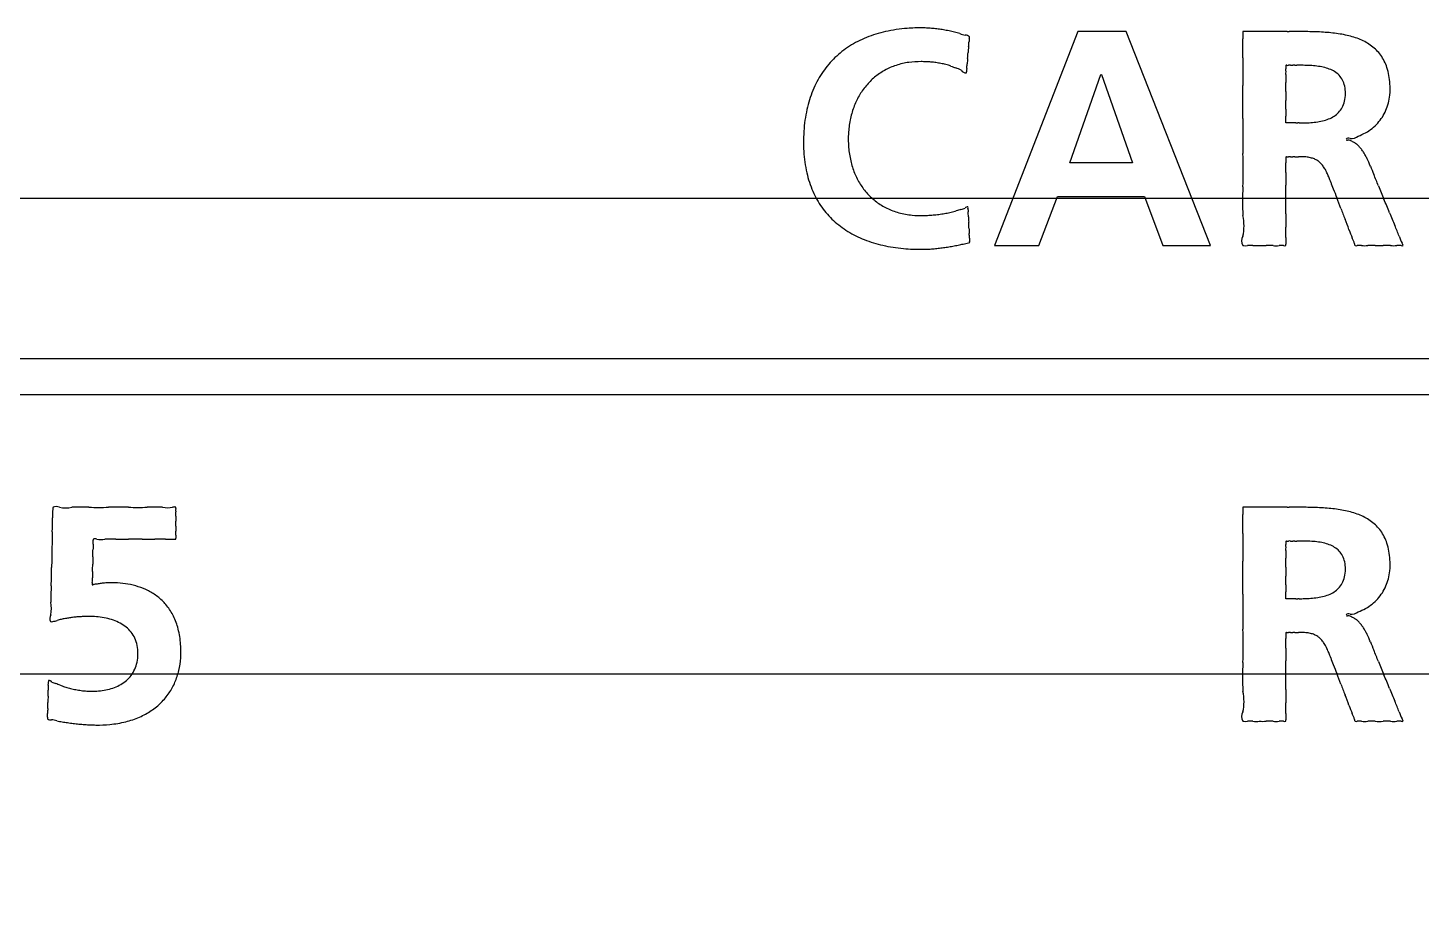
# Model space of a CAD drawing. Header units: millimetres. Extents: x -11 to 5160, y -11 to 2043.
# Drawn here: x 4000.961 to 4002.945, y 1246.11 to 1247.37 of the extents above; entities that cross this region are included whole.
import ezdxf

# ---------------------------------------------------------------- set-up
doc = ezdxf.new("R2010")
doc.units = ezdxf.units.MM

# ---------------------------------------------------------------- blocks, each defined once
blk = doc.blocks.new('*U151')
blk.add_line((1.389, 17.5), (435.049, 17.5))
for points in [[(435.049, -17.5), (1.389, -17.5), (1.389, 17.5), (435.049, 17.5)], [(435.049, -13.5), (1.389, -13.5), (1.389, 13.5), (435.049, 13.5)]]:
    blk.add_lwpolyline(points)
blk = doc.blocks.new('FX5U-32MT ES PLC')
at = {"color": 7, "linetype": 'Continuous'}
for p, q in [((51.11317, 18.90145), (50.41209, 17.10173)), ((51.52072, 18.90145), (51.11317, 18.90145)), ((52.22731, 17.10173), (51.52072, 18.90145)), ((52.50154, 18.90145), (52.50154, 18.841708)), ((52.514463, 18.90145), (52.50154, 18.90145)), ((52.836324, 18.90145), (52.514463, 18.90145)), ((51.04633, 17.79798), (51.30678, 18.54057)), ((51.30678, 18.54057), (51.31195, 18.54057)), ((51.31195, 18.54057), (51.5724, 17.79798)), ((52.86259, 18.615361), (52.863977, 18.61792)), ((52.86259, 18.13319), (52.86259, 18.14848)), ((52.945803, 18.13319), (52.86259, 18.13319)), ((51.5724, 17.79798), (51.04633, 17.79798)), ((50.78588, 17.10173), (50.94298, 17.51428)), ((50.94298, 17.51428), (51.67265, 17.51428)), ((51.67265, 17.51428), (51.82733, 17.10173)), ((50.20401, 17.12757), (50.203512, 17.137486)), ((50.41209, 17.10173), (50.78588, 17.10173)), ((51.82733, 17.10173), (52.22731, 17.10173)), ((63.47486, 16.14985), (33.47497, 16.14985)), ((33.47497, 15.84978), (63.47486, 15.84978)), ((52.50154, 14.90152), (52.50154, 14.841778)), ((52.514463, 14.90152), (52.50154, 14.90152)), ((52.836324, 14.90152), (52.514463, 14.90152)), ((43.504686, 14.63332), (43.52776, 14.63332)), ((43.52776, 14.63332), (43.52776, 14.642243)), ((52.86259, 14.615431), (52.863977, 14.61799)), ((52.86259, 14.13309), (52.86259, 14.148386)), ((52.945803, 14.13309), (52.86259, 14.13309))]:
    blk.add_line(p, q, dxfattribs=at)
for centre, radius, start, end in [((49.719849, 17.897164), 1.028675, 102.491195, 111.939022), ((49.775776, 17.637658), 1.294136, 94.352526, 102.423668), ((49.786913, 17.586658), 1.345854, 89.027541, 94.660516), ((49.788836, 17.800765), 1.131746, 86.864791, 88.940871), ((49.786837, 17.782667), 1.149927, 84.666086, 86.814704), ((49.778497, 17.686479), 1.246473, 82.635685, 84.695382), ((49.770001, 17.624204), 1.309324, 80.600283, 82.616263), ((49.800143, 17.795127), 1.135775, 78.325702, 80.692185), ((49.620572, 16.981287), 1.969147, 76.623057, 78.000476), ((49.980073, 18.448175), 0.459002, 72.002051, 77.918063), ((50.219724, 19.115225), 0.250409, 247.003722, 257.780514), ((50.170985, 18.829235), 0.041474, 42.518813, 95.898529), ((52.855083, -312.00797), 330.909421, 89.996752, 90.003248), ((52.882178, 70.237227), 51.335778, 269.990697, 270.009303), ((52.929961, -0.63643), 19.53792, 89.79575, 90.115682), ((52.989891, 15.241265), 3.660114, 87.812366, 89.847843), ((53.061894, 17.095095), 1.804886, 83.788131, 87.850008), ((53.143491, 17.83151), 1.063968, 77.256906, 83.865348), ((53.232607, 18.220222), 0.665173, 67.385989, 77.358472), ((49.618458, 18.110535), 0.791633, 122.49842, 133.723058), ((49.663573, 18.037569), 0.877412, 111.955829, 122.423198), ((54.410423, 18.391111), 4.233279, 174.826473, 175.472095), ((49.12104, 18.884554), 1.079148, 354.057854, 356.240714), ((50.435946, 18.808555), 0.238138, 171.560415, 178.738153), ((50.163458, 18.853569), 0.038275, 344.757192, 5.541376), ((-1314.392276, 18.761481), 1366.893818, 359.996637, 0.003363), ((53.315802, 18.419214), 0.44949, 53.431652, 67.42197), ((53.365047, 18.488772), 0.364291, 36.030747, 53.1344), ((49.608401, 18.122913), 0.775736, 133.818167, 145.23659), ((49.773142, 18.047364), 0.600483, 97.68861, 108.240192), ((49.789385, 17.904737), 0.744007, 89.578689, 97.458754), ((49.791476, 17.621582), 1.027148, 87.47896, 89.811442), ((49.795327, 17.67159), 0.977019, 85.130768, 87.575614), ((49.807547, 17.822158), 0.825959, 82.188681, 85.088806), ((49.822098, 17.924904), 0.722188, 78.875857, 82.224481), ((49.80904, 17.868628), 0.779929, 75.578284, 78.732286), ((48.639574, 18.740536), 1.546639, 354.422656, 355.875911), ((56.03782, 18.155841), 5.874722, 174.921261, 175.377307), ((40.023632, 19.563211), 10.201193, 355.010037, 355.288531), ((447.475532, 18.564748), 394.974009, 179.983099, 180.016901), ((53.345481, 18.479018), 0.385868, 18.059715, 35.492953), ((49.653551, 18.093226), 0.829756, 145.330211, 156.314597), ((49.761508, 18.089668), 0.557503, 129.861314, 140.355515), ((49.753272, 18.098854), 0.545173, 119.026339, 129.815592), ((49.761487, 18.082572), 0.563396, 108.235181, 118.953473), ((49.881367, 18.133684), 0.505227, 71.041591, 76.035671), ((51.137981, 21.51412), 3.101399, 249.374848, 250.215912), ((50.055505, 18.463796), 0.135983, 55.971313, 76.0744), ((50.17406, 18.603741), 0.05045, 212.691683, 271.931357), ((50.132169, 18.562059), 0.044458, 348.664369, 1.634199), ((50.506957, 18.548835), 0.330666, 172.810399, 177.488169), ((52.916685, 18.602114), 0.055694, 166.239208, 193.760792), ((54.227047, 18.506403), 1.364853, 178.620558, 181.379442), ((52.555096, 18.564063), 0.308492, 355.388391, 4.611609), ((52.867849, 18.609081), 0.009651, 66.34271, 113.65729), ((52.878248, 18.666381), 0.048899, 262.330114, 277.669886), ((52.893098, 18.407033), 0.211052, 87.739605, 92.260395), ((52.910688, 19.461717), 0.843848, 269.370855, 270.629145), ((52.929306, 15.404184), 3.213749, 89.833279, 90.166721), ((52.947238, 30.605979), 11.988062, 269.958988, 270.041012), ((52.962773, -44.068929), 62.686849, 89.993644, 90.006356), ((52.974199, -10.868435), 29.486356, 89.991311, 90.008689), ((52.979146, 15.157001), 3.460919, 89.776467, 90.007866), ((52.988586, 17.056061), 1.561838, 87.71766, 89.850968), ((53.013737, 17.672413), 0.944974, 84.250731, 87.753192), ((53.047533, 18.003277), 0.612388, 79.046523, 84.295777), ((53.086803, 18.203609), 0.408245, 71.600322, 79.115183), ((53.127856, 18.325997), 0.279156, 61.255178, 71.666566), ((53.163205, 18.390623), 0.205494, 47.658353, 61.231107), ((53.181317, 18.411726), 0.177698, 31.645861, 47.391955), ((53.187673, 18.431289), 0.550709, 3.2869, 17.691064), ((49.767825, 18.043913), 0.954214, 156.359418, 166.46855), ((49.788523, 18.067738), 0.592297, 140.389388, 150.392967), ((-58.673995, 18.309536), 111.175621, 359.928516, 0.071484), ((74.064204, 18.360269), 21.201649, 179.896067, 180.103933), ((47.337132, 18.436137), 5.525585, 359.612098, 0.387902), ((53.168875, 18.405528), 0.191546, 15.521717, 31.271245), ((53.099056, 18.387514), 0.263643, 1.995433, 15.233453), ((53.055227, 18.381804), 0.307672, 350.321481, 2.773899), ((53.177136, 18.419891), 0.561987, 354.584217, 4.385482), ((49.836102, 18.040947), 0.6469, 150.411785, 159.819072), ((-25.14229, 18.285802), 78.004888, 359.973551, 0.026449), ((53.130818, 18.368271), 0.230883, 336.153287, 350.47845), ((53.320455, 18.406167), 0.417764, 336.524388, 345.460977), ((53.30094, 18.411251), 0.43793, 345.458041, 354.180732), ((49.993977, 17.990949), 1.186482, 166.53714, 175.323109), ((49.986843, 18.000263), 0.803509, 168.666919, 176.877991), ((49.900397, 18.017335), 0.715393, 159.820538, 168.646926), ((82.577908, 18.024003), 30.076727, 179.720294, 180.279706), ((329.146067, 18.219738), 276.283479, 179.993767, 180.006233), ((-901.310717, 18.169081), 954.173307, 359.998763, 0.001237), ((53.09422, 18.48697), 0.344651, 285.08764, 293.91087), ((53.132937, 18.399957), 0.249414, 293.881781, 305.571107), ((53.161166, 18.359768), 0.200303, 305.690459, 319.998778), ((53.16694, 18.353596), 0.191915, 320.302172, 335.800474), ((53.345001, 18.39275), 0.389662, 318.013736, 327.443717), ((53.33187, 18.401473), 0.405424, 327.403315, 336.490185), ((50.136041, 17.973408), 1.329517, 175.068901, 183.46651), ((50.031282, 17.99624), 0.848102, 176.770075, 184.750375), ((52.953836, 161.618563), 143.485373, 269.996792, 270.003208), ((52.967933, -14.250476), 32.383666, 89.989271, 90.010729), ((52.977236, 23.905032), 5.771843, 269.967848, 270.032152), ((52.980735, 19.808108), 1.674918, 269.991089, 271.185889), ((52.99432, 19.189529), 1.05619, 271.143578, 274.272833), ((53.020001, 18.853378), 0.719061, 274.227871, 278.778788), ((53.054727, 18.631368), 0.494352, 278.72824, 285.150832), ((52.089429, 21.081695), 3.357246, 294.299243, 295.466221), ((53.37615, 18.341312), 0.330277, 298.348003, 309.826183), ((53.319828, 18.417845), 0.425164, 309.049652, 317.769333), ((49.958196, 17.989065), 0.774673, 184.669174, 193.01567), ((53.374983, 17.998117), 0.009761, 224.159492, 301.5979), ((53.388665, 17.977857), 0.027758, 61.267912, 138.173003), ((53.38433, 17.946422), 0.043587, 54.513141, 95.573429), ((53.406609, 18.116684), 0.114579, 267.698759, 304.158524), ((53.022942, 17.16123), 0.907221, 62.883748, 64.771), ((53.360694, 17.838958), 0.150269, 48.275063, 59.725415), ((53.289215, 17.752654), 0.262286, 42.512232, 49.168831), ((53.264614, 17.731659), 0.29461, 36.265597, 42.289021), ((49.903204, 17.955865), 1.096051, 183.287077, 192.707612), ((49.866012, 17.967994), 0.680112, 193.035184, 202.123305), ((44.723529, 17.736303), 7.779286, 358.962399, 1.037601), ((54.379121, 17.821185), 1.516702, 179.138877, 180.861123), ((52.871124, 17.845068), 0.008603, 149.067659, 187.270664), ((52.867522, 17.839617), 0.010571, 69.062057, 110.937943), ((52.877828, 17.904464), 0.05536, 263.227181, 276.772819), ((52.892732, 17.609329), 0.240307, 88.002897, 91.997103), ((52.910421, 18.811396), 0.961951, 269.445187, 270.554813), ((52.929085, 14.152513), 3.696988, 89.855101, 90.144899), ((52.946914, 34.233944), 16.384457, 269.97035, 270.02965), ((52.962095, 42.789155), 24.939666, 269.984601, 270.015399), ((52.97282, 14.643112), 3.206381, 89.928141, 90.071859), ((52.976755, 17.105839), 0.743651, 88.441411, 89.993383), ((52.986196, 17.426078), 0.423275, 82.620653, 88.539865), ((53.005511, 17.572202), 0.27588, 74.817051, 82.701035), ((53.026582, 17.650484), 0.194812, 64.823024, 74.768105), ((53.039537, 17.679176), 0.163336, 53.580907, 64.653931), ((53.035978, 17.675473), 0.16843, 42.691785, 53.354659), ((53.184085, 17.671806), 0.394945, 31.824137, 36.356013), ((53.097098, 17.61772), 0.497376, 28.251647, 31.834069), ((52.944511, 17.53583), 0.670548, 25.644034, 28.243804), ((52.97924, 17.550495), 0.632895, 23.636195, 25.807861), ((49.684016, 17.907652), 0.871626, 192.785476, 203.600226), ((49.801483, 17.941875), 0.610498, 202.133236, 211.902652), ((91.405983, 17.662965), 38.54343, 179.920634, 180.079366), ((44.535628, 17.757373), 8.327063, 359.717774, 0.282226), ((53.003041, 17.645716), 0.212816, 33.682529, 42.56741), ((52.914885, 17.587066), 0.3187, 27.163553, 33.667084), ((52.735869, 17.49427), 0.520336, 22.798338, 27.255477), ((52.146035, 17.24712), 1.159858, 20.998456, 22.763105), ((52.414577, 17.314712), 1.244764, 21.494587, 23.158123), ((60.57275, 20.60441), 7.551754, 202.038155, 202.614555), ((25.647395, 6.164484), 30.241027, 22.22793, 22.42478), ((49.76012, 17.9165), 0.561973, 211.935003, 222.317241), ((54.392791, 17.474594), 1.895107, 176.344179, 183.655821), ((-718.427253, 17.54966), 771.289846, 359.995549, 0.004451), ((44.140469, 14.143642), 9.745925, 20.998613, 21.166822), ((113.448963, 40.815985), 64.517671, 201.05601, 201.109425), ((1076.742121, 412.109778), 1096.890071, 201.080569, 201.084866), ((96.431675, 35.112296), 46.233742, 202.252047, 202.400663), ((49.582798, 17.864527), 0.761609, 203.675801, 215.281613), ((49.743129, 17.901671), 0.539426, 222.367559, 233.143592), ((49.746349, 17.906929), 0.545565, 233.204208, 244.053888), ((0.478191, 17.429156), 52.384434, 359.93373, 0.06627), ((-6.151543, -5.463836), 63.724613, 21.040034, 21.125401), ((37.207547, 10.659012), 17.840155, 22.127165, 22.525545), ((49.556125, 17.8475), 0.730003, 215.39983, 227.144585), ((49.763682, 17.944151), 0.586619, 244.122229, 254.637711), ((49.782526, 18.013294), 0.658284, 254.65052, 264.629397), ((49.795965, 18.168494), 0.814061, 264.710106, 271.177365), ((49.792872, 18.438343), 1.08392, 271.047706, 273.56392), ((49.784483, 18.58839), 1.234199, 273.519604, 275.765652), ((49.779739, 18.633917), 1.279972, 275.772213, 277.938461), ((49.796517, 18.521451), 1.166267, 277.885177, 280.225117), ((49.76797, 18.663731), 1.311358, 280.349053, 282.362827), ((49.921769, 17.987222), 0.617631, 281.86272, 285.925208), ((50.619825, 15.718978), 1.755774, 106.191884, 107.521139), ((50.109798, 17.512341), 0.109161, 280.781692, 300.283559), ((50.188994, 17.396157), 0.032612, 90.214954, 137.76948), ((50.159418, 17.420454), 0.030605, 349.99008, 15.764668), ((50.382867, 17.410094), 0.193376, 178.506494, 187.248255), ((49.312758, 17.321204), 0.880643, 1.555053, 4.199696), ((53.796079, 17.502586), 3.606442, 182.502751, 183.251998), ((52.095325, 17.267032), 0.415369, 347.948543, 12.051457), ((65.016423, 17.313151), 12.153959, 179.738762, 180.261238), ((68.455063, 23.195101), 16.197135, 200.909018, 201.256417), ((58.106442, 19.111617), 4.703513, 201.618227, 203.034484), ((49.583713, 17.879194), 0.772001, 227.243517, 238.395826), ((49.642327, 17.976143), 0.885289, 238.453088, 248.50434), ((36.291238, 16.574607), 13.923011, 2.776507, 2.978242), ((101.552476, 19.807076), 51.418241, 182.851617, 182.903132), ((50.035902, 17.213344), 2.827037, 359.100273, 0.899727), ((49.527718, 15.796255), 4.125064, 20.443466, 21.721969), ((54.326065, 17.555824), 0.986034, 198.860754, 203.304681), ((52.75543, 16.79909), 1.126243, 19.869098, 24.783613), ((49.708006, 18.143016), 1.064622, 248.506313, 257.314354), ((49.767764, 18.41155), 1.339724, 257.343081, 264.795981), ((49.628113, 19.483603), 2.425113, 280.564687, 281.631478), ((49.539123, 19.914661), 2.86526, 281.636555, 282.532173), ((49.492011, 20.131932), 3.087577, 282.510727, 283.332464), ((-132.13423, 8.018974), 182.565597, 2.871289, 2.88346), ((680.963677, 48.854061), 631.557066, 182.876164, 182.878585), ((52.556058, 17.141772), 0.066761, 144.746406, 215.253594), ((52.842361, 17.10975), 0.020654, 337.151258, 11.632987), ((53.420392, 17.141433), 0.558481, 177.175647, 182.824353), ((53.238239, 17.067902), 0.206835, 13.93835, 28.227085), ((53.464288, 17.118395), 0.025313, 181.518728, 221.174516), ((54.041868, 17.240064), 0.234572, 194.364501, 210.28821), ((53.820037, 17.102254), 0.027423, 358.904275, 45.332798), ((49.787563, 18.570801), 1.500123, 264.594569, 270.588352), ((49.789774, 18.361819), 1.29113, 270.585446, 272.575276), ((49.788637, 18.351922), 1.281295, 272.645984, 274.664269), ((49.772258, 18.559422), 1.48944, 274.643165, 276.387685), ((49.753331, 18.727511), 1.658591, 276.391432, 277.962241), ((49.723043, 18.944719), 1.8779, 277.959435, 279.347248), ((49.681955, 19.194408), 2.130948, 279.346938, 280.56718), ((52.513189, 17.144565), 0.042937, 254.258, 266.041099), ((52.524949, 17.337977), 0.236706, 266.43358, 273.56642), ((52.56211, 15.943252), 1.158695, 88.89046, 91.10954), ((52.611872, 22.704619), 5.602956, 269.720573, 270.279427), ((52.668586, 36.517778), 19.416071, 269.913275, 270.086725), ((52.726604, 14.508521), 2.593367, 89.367491, 90.632509), ((52.780276, 17.718914), 0.617692, 267.676345, 272.323655), ((52.823955, 16.965117), 0.137878, 82.232407, 97.767593), ((52.851992, 17.123561), 0.02377, 246.700594, 293.299406), ((53.452891, 17.126486), 0.025913, 252.814169, 287.185831), ((53.479221, 16.92685), 0.175874, 83.905174, 96.094826), ((53.524437, 17.912668), 0.811372, 268.125346, 271.874654), ((53.582243, 13.929833), 3.172051, 89.43528, 90.56472), ((53.646345, 24.06836), 6.966708, 269.729934, 270.270066), ((53.710447, 13.537885), 3.563982, 89.497384, 90.502616), ((53.768253, 18.027521), 0.926171, 268.357778, 271.642222), ((53.813469, 16.902352), 0.20025, 84.649397, 95.350603), ((53.839799, 17.129389), 0.028699, 254.527125, 285.472875), ((43.544865, 14.828844), 1.052783, 176.956621, 180.900823), ((42.536577, 14.885044), 0.043012, 157.476772, 180.407478), ((42.523156, 14.853709), 0.054572, 61.17623, 118.82377), ((42.602445, 15.212774), 0.315731, 260.340189, 279.659811), ((42.726955, 13.497184), 1.406156, 87.084103, 92.915897), ((42.880453, 20.220947), 5.320058, 269.117201, 270.882799), ((43.046706, 4.668721), 10.233146, 89.528075, 90.471925), ((43.20948, 19.484794), 4.583946, 269.018909, 270.981091), ((43.352543, 13.753186), 1.150148, 86.781484, 93.218516), ((43.45966, 15.135964), 0.238272, 259.714749, 280.285251), ((43.514806, 14.878379), 0.026351, 60.55507, 118.573341), ((43.705617, 14.877112), 0.178323, 175.856733, 184.143267), ((43.5009, 14.895661), 0.02745, 348.090383, 11.909617), ((52.855083, -316.007918), 330.909439, 89.996752, 90.003248), ((52.882178, 66.237297), 51.335778, 269.990697, 270.009303), ((52.929961, -4.63636), 19.53792, 89.79575, 90.115682), ((52.989891, 11.241335), 3.660114, 87.812366, 89.847843), ((53.061894, 13.095165), 1.804886, 83.788131, 87.850008), ((53.143491, 13.83158), 1.063968, 77.256906, 83.865348), ((37.108563, 14.855033), 5.383818, 358.312308, 359.545135), ((46.887629, 14.807228), 3.359934, 179.641802, 180.358198), ((42.710255, 14.846231), 0.817703, 358.738837, 1.261163), ((30.532367, 14.764315), 12.995412, 359.903411, 0.096589), ((-1314.392276, 14.761551), 1366.893818, 359.996637, 0.003363), ((53.232607, 14.220292), 0.665173, 67.385989, 77.358472), ((53.315802, 14.419284), 0.44949, 53.431652, 67.42197), ((53.365047, 14.488842), 0.364291, 36.030747, 53.1344), ((74.18404, 14.031777), 31.700963, 178.798554, 179.058889), ((91.574645, 14.721703), 48.04689, 179.97531, 180.02469), ((-127.19293, 14.683602), 170.720691, 359.994162, 0.005838), ((634.400407, 14.654225), 590.872647, 179.998838, 180.001162), ((447.475532, 14.564818), 394.974009, 179.983099, 180.016901), ((53.345481, 14.479088), 0.385868, 18.059715, 35.492953), ((70.419369, 13.951602), 27.938478, 178.76768, 179.089764), ((35.741513, 14.658117), 7.091864, 358.608539, 359.079837), ((44.939795, 14.525713), 2.107413, 178.191753, 179.496623), ((42.391819, 14.616934), 0.442304, 356.795753, 0.892623), ((42.860013, 14.626701), 0.026104, 165.310969, 186.326014), ((42.849411, 14.608102), 0.029164, 59.849522, 120.150478), ((42.897374, 14.816957), 0.186634, 259.717451, 280.282549), ((42.977225, 13.779758), 0.85483, 86.87928, 93.12072), ((43.078077, 18.145036), 3.512136, 269.113895, 270.886105), ((43.189039, 1.049455), 13.583983, 89.761064, 90.238936), ((43.299224, 64.856228), 50.222936, 269.938924, 270.061076), ((43.397742, -163.81931), 178.452636, 89.985558, 90.014442), ((43.473705, 632.266574), 617.633255, 269.997126, 270.002874), ((52.916726, 14.602178), 0.055735, 166.244634, 193.755366), ((54.22807, 14.506434), 1.365875, 178.621107, 181.378893), ((52.554865, 14.564114), 0.308723, 355.390226, 4.609774), ((52.867849, 14.609151), 0.00965, 66.342446, 113.657554), ((52.878248, 14.666451), 0.048899, 262.330063, 277.669937), ((52.893098, 14.407104), 0.21105, 87.739591, 92.260409), ((52.910688, 15.461782), 0.843843, 269.370851, 270.629149), ((52.929306, 11.404274), 3.213729, 89.833278, 90.166722), ((52.947238, 26.605974), 11.987987, 269.958988, 270.041012), ((52.962773, -48.068259), 62.686249, 89.993644, 90.006356), ((52.974199, -14.868415), 29.486405, 89.991311, 90.008689), ((52.979146, 11.157071), 3.460919, 89.776467, 90.007866), ((52.988586, 13.056131), 1.561838, 87.71766, 89.850968), ((53.013737, 13.672483), 0.944974, 84.250731, 87.753192), ((53.047533, 14.003347), 0.612388, 79.046523, 84.295777), ((53.086803, 14.203679), 0.408245, 71.600322, 79.115183), ((53.127856, 14.326067), 0.279156, 61.255178, 71.666567), ((53.163205, 14.390693), 0.205494, 47.658353, 61.231107), ((53.181317, 14.411796), 0.177698, 31.645857, 47.391959), ((53.187673, 14.431359), 0.550709, 3.2869, 17.691064), ((40.529389, 14.439222), 2.300688, 358.085589, 359.602787), ((50.001949, 14.309904), 7.172823, 178.593989, 179.094387), ((-58.673995, 14.309606), 111.175621, 359.928516, 0.071484), ((47.332992, 14.436144), 5.529725, 359.612252, 0.387748), ((53.168874, 14.405598), 0.191547, 15.521736, 31.271225), ((53.099059, 14.387584), 0.26364, 1.995345, 15.233542), ((53.177136, 14.419961), 0.561987, 354.584217, 4.385482), ((36.814734, 14.423996), 5.669754, 358.146102, 359.711341), ((42.70067, 14.292082), 0.1282, 350.010228, 7.678148), ((43.402538, 14.324201), 0.575012, 176.194514, 181.493862), ((74.080091, 14.360249), 21.217536, 179.896108, 180.103892), ((-25.200741, 14.285755), 78.063339, 359.973562, 0.026438), ((53.130674, 14.368359), 0.231029, 336.15995, 350.479115), ((53.055173, 14.381875), 0.307727, 350.32244, 2.773301), ((53.320455, 14.406237), 0.417764, 336.524388, 345.460977), ((53.30094, 14.411321), 0.43793, 345.458041, 354.180732), ((43.864338, 14.145938), 1.386052, 176.084951, 181.772493), ((42.846009, 14.259678), 0.02162, 151.957812, 205.730564), ((42.82998, 14.270053), 0.02006, 260.102417, 288.658343), ((42.906046, 13.912687), 0.345455, 99.158832, 101.631348), ((43.885793, 8.312785), 6.030389, 99.729347, 99.880076), ((43.002784, 13.444622), 0.823145, 98.345362, 99.516475), ((43.011268, 13.392767), 0.875682, 97.238072, 98.402189), ((42.996507, 13.506784), 0.760714, 95.803351, 97.217105), ((42.993765, 13.533991), 0.73337, 94.260887, 95.805126), ((42.99167, 13.561975), 0.705307, 92.571672, 94.260079), ((42.99193, 13.552329), 0.714955, 90.808247, 92.55781), ((42.992407, 13.49704), 0.770245, 86.480791, 90.785741), ((42.9946, 13.511371), 0.755808, 79.956677, 86.580008), ((43.011332, 13.604441), 0.661246, 72.194525, 79.977891), ((43.03954, 13.691488), 0.569743, 63.033208, 72.218531), ((43.072125, 13.755895), 0.497563, 52.304981, 63.014252), ((329.353092, 14.219668), 276.490504, 179.99377, 180.00623), ((-902.02563, 14.168994), 954.888221, 359.998763, 0.001237), ((53.132772, 14.400012), 0.249547, 293.909642, 305.59579), ((53.160995, 14.359868), 0.200476, 305.714996, 320.015685), ((53.166772, 14.353698), 0.192088, 320.318345, 335.80767), ((53.345001, 14.39282), 0.389662, 318.013736, 327.443717), ((53.33187, 14.401543), 0.405424, 327.403315, 336.490185), ((42.167708, 14.056379), 0.314723, 349.326578, 8.530865), ((43.093607, 13.784762), 0.461586, 40.278598, 52.223966), ((43.08344, 13.777716), 0.473899, 27.727793, 40.133862), ((82.577908, 14.024073), 30.076727, 179.720294, 180.279706), ((52.953836, 156.669802), 142.536712, 269.996771, 270.003229), ((52.967933, -18.03647), 32.169561, 89.9892, 90.0108), ((52.977236, 19.866771), 5.733682, 269.967634, 270.032366), ((52.980726, 15.799652), 1.666562, 269.991356, 271.192149), ((52.994259, 15.186434), 1.053195, 271.150137, 274.288322), ((53.019882, 14.852276), 0.718057, 274.243271, 278.800721), ((53.054583, 14.630987), 0.494065, 278.750249, 285.177161), ((53.094064, 14.486894), 0.344661, 285.114107, 293.93855), ((53.37615, 14.341382), 0.330277, 298.348003, 309.826183), ((53.319828, 14.417915), 0.425164, 309.049652, 317.769333), ((42.526465, 13.968521), 0.05764, 149.138271, 208.719173), ((42.486009, 13.980441), 0.040882, 255.706705, 283.610885), ((42.436739, 14.221255), 0.286662, 281.854966, 289.058869), ((42.657349, 13.497621), 0.470164, 101.313055, 105.671788), ((42.883391, 12.485859), 1.506787, 100.840983, 102.194232), ((42.775901, 13.026621), 0.955468, 98.480168, 100.60937), ((42.793582, 12.915447), 1.068034, 96.633748, 98.538779), ((42.79235, 12.923229), 1.060162, 94.692121, 96.616229), ((42.795207, 12.889541), 1.093971, 92.823054, 94.696904), ((42.797688, 12.83526), 1.148308, 91.015231, 92.8133), ((42.795725, 13.066968), 0.916604, 88.039772, 91.149195), ((42.802256, 13.282808), 0.700667, 82.474886, 87.969802), ((42.816824, 13.388605), 0.593874, 76.185351, 82.531513), ((42.844964, 13.501882), 0.477155, 68.569476, 76.218678), ((42.881168, 13.593513), 0.378631, 59.310094, 68.603014), ((43.020753, 13.74598), 0.544155, 15.66283, 27.614593), ((53.374982, 13.998187), 0.009761, 224.16177, 301.603654), ((53.388665, 13.977927), 0.027758, 61.267912, 138.173003), ((53.384337, 13.946475), 0.043605, 54.539936, 95.579376), ((53.406609, 14.116754), 0.114579, 267.698759, 304.158524), ((53.022716, 13.159886), 0.908606, 62.912411, 64.79635), ((53.360799, 13.839081), 0.150192, 48.302562, 59.754678), ((53.289575, 13.752997), 0.261878, 42.53131, 49.195713), ((52.089429, 17.081765), 3.357246, 294.299243, 295.466221), ((42.918335, 13.656162), 0.305787, 48.148148, 59.307366), ((42.94574, 13.687356), 0.264267, 35.267539, 48.061694), ((42.952005, 13.692717), 0.256058, 21.501777, 35.097399), ((42.852514, 13.700841), 0.718335, 5.158196, 15.50673), ((44.723529, 13.736373), 7.779286, 358.962399, 1.037601), ((54.379121, 13.821255), 1.516702, 179.138877, 180.861123), ((52.871124, 13.845138), 0.008603, 149.067659, 187.270664), ((52.867522, 13.839687), 0.010571, 69.062057, 110.937943), ((52.877828, 13.904534), 0.05536, 263.227181, 276.772819), ((52.892732, 13.609399), 0.240307, 88.002897, 91.997103), ((52.910421, 14.811466), 0.961951, 269.445187, 270.554813), ((52.929085, 10.152583), 3.696988, 89.855101, 90.144899), ((52.946914, 30.234014), 16.384457, 269.97035, 270.02965), ((52.962095, 38.789226), 24.939667, 269.984601, 270.015399), ((52.97282, 10.643182), 3.206381, 89.928141, 90.071859), ((52.976755, 13.105909), 0.743651, 88.441411, 89.993383), ((52.986196, 13.426148), 0.423275, 82.620653, 88.539865), ((53.005511, 13.572272), 0.27588, 74.817051, 82.701035), ((53.026582, 13.650554), 0.194812, 64.823024, 74.768105), ((53.039537, 13.679246), 0.163336, 53.580907, 64.653931), ((53.265115, 13.732115), 0.294021, 36.274153, 42.307892), ((53.184999, 13.672548), 0.393853, 31.820456, 36.364614), ((53.098331, 13.618673), 0.495901, 28.235716, 31.829883), ((52.948515, 13.538299), 0.665916, 25.60987, 28.22989), ((52.975108, 13.54912), 0.637261, 23.606295, 25.76602), ((42.920516, 13.681521), 0.289461, 8.288954, 21.279154), ((42.856302, 13.671831), 0.354401, 356.553149, 8.342482), ((42.778109, 13.686969), 0.793718, 356.238202, 5.6726), ((91.405983, 13.663035), 38.54343, 179.920634, 180.079366), ((44.535628, 13.757443), 8.327063, 359.717774, 0.282226), ((53.035978, 13.675543), 0.16843, 42.691785, 53.354659), ((53.003041, 13.645786), 0.212816, 33.682529, 42.56741), ((52.914885, 13.587136), 0.3187, 27.163553, 33.667084), ((52.735869, 13.49434), 0.520336, 22.798338, 27.255477), ((52.391784, 13.305422), 1.269402, 21.510732, 23.141978), ((60.709848, 16.660781), 7.699961, 202.043703, 202.609008), ((42.875932, 13.66798), 0.334585, 345.301416, 357.009288), ((42.913969, 13.678674), 0.657607, 346.855311, 356.182776), ((54.392791, 13.474664), 1.895107, 176.344179, 183.655821), ((-718.427253, 13.54973), 771.289846, 359.995549, 0.004451), ((52.146035, 13.24719), 1.159858, 20.998456, 22.763105), ((44.140469, 10.143712), 9.745925, 20.998613, 21.166822), ((113.448963, 36.816055), 64.517672, 201.05601, 201.109425), ((25.162474, 1.965412), 30.765246, 22.229607, 22.423103), ((96.706295, 31.225144), 46.530617, 202.252521, 202.400189), ((42.927504, 13.661878), 0.28502, 307.858008, 319.472903), ((42.94073, 13.649873), 0.267167, 319.586806, 332.201222), ((42.930103, 13.654701), 0.278819, 332.341898, 345.116347), ((42.983421, 13.663179), 0.586452, 336.605982, 346.78642), ((0.478191, 13.429226), 52.384434, 359.93373, 0.06627), ((1076.742142, 408.109856), 1096.890094, 201.080569, 201.084866), ((-6.151543, -9.463766), 63.724613, 21.040034, 21.125401), ((37.196992, 6.654748), 17.851565, 22.127292, 22.525418), ((38.131736, 13.442516), 4.324741, 358.292774, 358.952212), ((43.568213, 13.357598), 1.112474, 177.545491, 179.699495), ((42.220149, 13.425337), 0.237462, 355.145364, 2.099622), ((42.488961, 13.438644), 0.031844, 168.926443, 188.318543), ((42.460784, 13.409597), 0.035297, 40.12135, 94.995612), ((42.553235, 13.547856), 0.132772, 240.459909, 255.687875), ((42.234724, 12.609676), 0.858461, 68.050592, 70.561593), ((42.799645, 14.058776), 0.696985, 249.504358, 252.781753), ((42.91295, 14.398923), 1.055455, 252.372474, 254.650376), ((42.842521, 14.148894), 0.795703, 254.775076, 257.941016), ((42.835836, 14.115618), 0.761765, 257.90986, 261.36555), ((42.828815, 14.071198), 0.716795, 261.387326, 265.221676), ((42.826227, 14.037726), 0.683223, 265.204166, 269.407564), ((42.825964, 13.963109), 0.608608, 269.359633, 275.042131), ((42.832107, 13.891325), 0.536561, 275.062448, 281.644369), ((42.846297, 13.824393), 0.468143, 281.59681, 289.031199), ((42.871071, 13.7531), 0.392669, 289.006017, 297.681914), ((42.900724, 13.696697), 0.328946, 297.672161, 307.818925), ((43.014767, 13.649917), 0.552417, 325.89058, 336.577546), ((65.016423, 13.313221), 12.153959, 179.738762, 180.261238), ((68.455063, 19.195171), 16.197135, 200.909018, 201.256417), ((58.106641, 15.111769), 4.703728, 201.618259, 203.034451), ((38.354677, 13.334322), 4.09927, 358.269585, 358.975401), ((51.18737, 13.077336), 8.736009, 178.449782, 178.795204), ((43.00609, 13.662851), 0.567425, 303.946283, 314.795589), ((43.022604, 13.64533), 0.543356, 314.861601, 325.827675), ((52.095325, 13.267102), 0.415369, 347.948543, 12.051457), ((50.035902, 13.213414), 2.827037, 359.100273, 0.899727), ((49.527718, 11.796325), 4.125064, 20.443466, 21.721969), ((52.755426, 12.799159), 1.126247, 19.869105, 24.783605), ((42.485229, 13.128667), 0.035764, 167.646424, 189.598562), ((42.475256, 13.153049), 0.039503, 230.191533, 283.439255), ((42.219567, 13.157358), 0.231683, 354.789719, 2.455267), ((43.508696, 13.163489), 1.057665, 177.450492, 179.794494), ((42.929508, 13.813437), 0.73697, 283.966301, 293.50378), ((42.972099, 13.714459), 0.629218, 293.541668, 303.889675), ((52.556058, 13.141842), 0.066761, 144.746406, 215.253594), ((53.420392, 13.141503), 0.558481, 177.175647, 182.824353), ((54.326065, 13.555894), 0.986034, 198.860754, 203.304681), ((53.238239, 13.067972), 0.206835, 13.93835, 28.227085), ((54.041868, 13.240134), 0.234572, 194.364502, 210.288208), ((53.820037, 13.102324), 0.027423, 358.904275, 45.332798), ((42.467054, 12.919866), 0.195536, 72.105491, 84.899604), ((42.640281, 13.60744), 0.514102, 257.286035, 262.367355), ((44.125098, 22.87431), 9.899013, 260.973314, 261.245729), ((42.874039, 14.823548), 1.751669, 261.611479, 263.182668), ((42.923331, 15.203715), 2.135003, 263.08027, 264.381503), ((42.894423, 14.916378), 1.846216, 264.401282, 265.904281), ((42.88316, 14.755348), 1.684793, 265.895206, 267.523132), ((42.871692, 14.479072), 1.408279, 267.5035, 269.408168), ((42.870301, 14.186135), 1.115345, 269.324204, 275.381313), ((42.891302, 13.967311), 0.895516, 275.35657, 283.962402), ((52.513189, 13.144635), 0.042937, 254.258, 266.041099), ((52.524949, 13.338047), 0.236706, 266.43358, 273.56642), ((52.56211, 11.943322), 1.158695, 88.89046, 91.10954), ((52.611872, 18.704689), 5.602956, 269.720573, 270.279427), ((52.668586, 32.517848), 19.416071, 269.913275, 270.086725), ((52.726604, 10.508591), 2.593367, 89.367491, 90.632509), ((52.780276, 13.718984), 0.617692, 267.676345, 272.323655), ((52.823955, 12.965187), 0.137878, 82.232407, 97.767593), ((52.851992, 13.123631), 0.02377, 246.700594, 293.299406), ((52.842361, 13.10982), 0.020654, 337.151258, 11.632987), ((53.464288, 13.118465), 0.025313, 181.518728, 221.174516), ((53.452891, 13.126556), 0.025913, 252.814169, 287.185831), ((53.479221, 12.92692), 0.175874, 83.905174, 96.094826), ((53.524437, 13.912738), 0.811372, 268.125346, 271.874654), ((53.582243, 9.929903), 3.172051, 89.43528, 90.56472), ((53.646345, 20.06843), 6.966708, 269.729934, 270.270066), ((53.710447, 9.537955), 3.563982, 89.497384, 90.502616), ((53.768253, 14.027591), 0.926171, 268.357778, 271.642222), ((53.813469, 12.902422), 0.20025, 84.649397, 95.350603), ((53.839799, 13.129459), 0.028699, 254.527125, 285.472875)]:
    blk.add_arc(centre, radius, start, end, dxfattribs=at)
blk = doc.blocks.new('*U224')
for name, p in [('FX5U-32MT ES PLC', (16.848, 110)), ('*U151', (0, 110))]:
    blk.add_blockref(name, p)

msp = doc.modelspace()

# ---------------------------------------------------------------- block references
at = {"xscale": 0.1693510201669083, "yscale": 0.1693510201669083, "zscale": 0.1693510201669083}
msp.add_blockref('*U224', (3990.9468, 1225.5354), dxfattribs=at)

doc.saveas('drawing.dxf')
